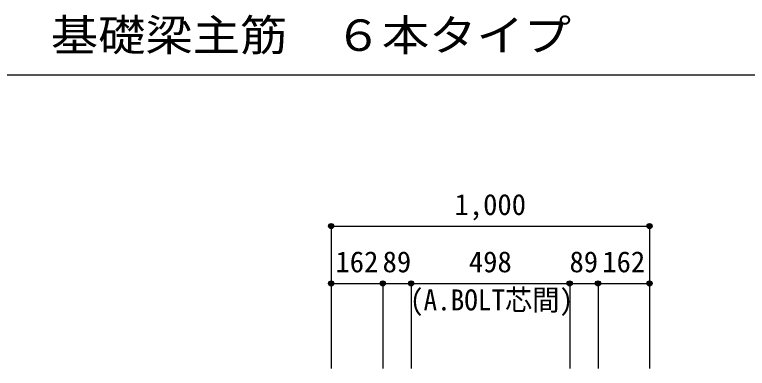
# Model space of a CAD drawing. Units: millimetres at full size, sheet at 1:30. Extents: x -5973 to 5954, y -4195 to 4201.
# Drawn here: x -942 to 1359, y -1145 to -33 of the extents above; entities that cross this region are included whole.
import ezdxf
from ezdxf.enums import TextEntityAlignment as Align

# ---------------------------------------------------------------- set-up
doc = ezdxf.new("R2010")
doc.units = ezdxf.units.MM
doc.header["$LTSCALE"] = 30
doc.header["$PDMODE"] = 32
doc.header["$PDSIZE"] = 15
for name, color, linetype in [('0-3', 4, 'Continuous'), ('0-7', 4, 'Continuous'), ('0-D', 4, 'Continuous'), ('6-7_文字', 7, 'Continuous'), ('F-0_枠', 6, 'Continuous')]:
    doc.layers.add(name, color=color, linetype=linetype)
doc.styles.add('ＭＳ ゴシック', font='')
doc.styles.get('ＭＳ ゴシック').set_extended_font_data('MS Gothic')

msp = doc.modelspace()

# ---------------------------------------------------------------- linework, layer by layer
at = {"layer": '0-3'}
msp.add_line((52.44, -697.85), (1052.44, -697.85), dxfattribs=at)
at = {"layer": '0-D'}
for p, q in [((52.44, -697.85), (52.44, -877.85)), ((52.44, -697.85), (52.44, -877.85)), ((52.44, -697.85), (1052.44, -697.85)), ((1052.44, -697.85), (1052.44, -877.85)), ((52.44, -877.85), (214.44, -877.85)), ((52.44, -877.85), (52.44, -1144.89)), ((214.44, -877.85), (214.44, -1144.89)), ((214.44, -877.85), (303.44, -877.85)), ((303.44, -877.85), (303.44, -1144.89)), ((303.44, -877.85), (801.44, -877.85)), ((303.44, -877.85), (303.44, -1144.89)), ((801.44, -877.85), (801.44, -1144.89)), ((801.44, -877.85), (890.44, -877.85)), ((890.44, -877.85), (890.44, -1144.89)), ((890.44, -877.85), (1052.44, -877.85)), ((1052.44, -877.85), (1052.44, -1144.89)), ((1052.44, -877.85), (1052.44, -1144.89))]:
    msp.add_line(p, q, dxfattribs=at)
for centre, radius in [((52.44, -697.85), 8), ((1052.44, -697.85), 8), ((52.44, -697.85), 7.2), ((52.44, -697.85), 6.4), ((52.44, -697.85), 5.6), ((52.44, -697.85), 4.8), ((52.44, -697.85), 4), ((52.44, -697.85), 3.2), ((52.44, -697.85), 2.4), ((52.44, -697.85), 1.6), ((52.44, -697.85), 0.8), ((1052.44, -697.85), 7.2), ((1052.44, -697.85), 6.4), ((1052.44, -697.85), 5.6), ((1052.44, -697.85), 4.8), ((1052.44, -697.85), 4), ((1052.44, -697.85), 3.2), ((1052.44, -697.85), 2.4), ((1052.44, -697.85), 1.6), ((1052.44, -697.85), 0.8), ((52.44, -877.85), 8), ((52.44, -877.85), 7.2), ((52.44, -877.85), 6.4), ((52.44, -877.85), 5.6), ((52.44, -877.85), 4.8), ((52.44, -877.85), 4), ((214.44, -877.85), 8), ((214.44, -877.85), 7.2), ((214.44, -877.85), 6.4), ((214.44, -877.85), 5.6), ((214.44, -877.85), 4.8), ((214.44, -877.85), 4), ((303.44, -877.85), 8), ((303.44, -877.85), 7.2), ((303.44, -877.85), 6.4), ((303.44, -877.85), 5.6), ((303.44, -877.85), 4.8), ((303.44, -877.85), 4), ((801.44, -877.85), 8), ((801.44, -877.85), 7.2), ((801.44, -877.85), 6.4), ((801.44, -877.85), 5.6), ((801.44, -877.85), 4.8), ((801.44, -877.85), 4), ((890.44, -877.85), 8), ((890.44, -877.85), 7.2), ((890.44, -877.85), 6.4), ((890.44, -877.85), 5.6), ((890.44, -877.85), 4.8), ((890.44, -877.85), 4), ((1052.44, -877.85), 8), ((1052.44, -877.85), 7.2), ((1052.44, -877.85), 6.4), ((1052.44, -877.85), 5.6), ((1052.44, -877.85), 4.8), ((1052.44, -877.85), 4), ((52.44, -877.85), 3.2), ((52.44, -877.85), 2.4), ((52.44, -877.85), 1.6), ((52.44, -877.85), 0.8), ((214.44, -877.85), 3.2), ((214.44, -877.85), 2.4), ((214.44, -877.85), 1.6), ((214.44, -877.85), 0.8), ((303.44, -877.85), 3.2), ((303.44, -877.85), 2.4), ((303.44, -877.85), 1.6), ((303.44, -877.85), 0.8), ((801.44, -877.85), 3.2), ((801.44, -877.85), 2.4), ((801.44, -877.85), 1.6), ((801.44, -877.85), 0.8), ((890.44, -877.85), 3.2), ((890.44, -877.85), 2.4), ((890.44, -877.85), 1.6), ((890.44, -877.85), 0.8), ((1052.44, -877.85), 3.2), ((1052.44, -877.85), 2.4), ((1052.44, -877.85), 1.6), ((1052.44, -877.85), 0.8)]:
    msp.add_circle(centre, radius, dxfattribs=at)
at = {"layer": '0-D', "color": 7}
for p in [(52.44, -697.85), (1052.44, -697.85), (52.44, -877.85), (214.44, -877.85), (303.44, -877.85), (801.44, -877.85), (890.44, -877.85), (1052.44, -877.85)]:
    msp.add_point(p, dxfattribs=at)
at = {"layer": 'F-0_枠', "color": 2}
msp.add_line((-5972.88, -222.05), (3723.6, -222.05), dxfattribs=at)

# ---------------------------------------------------------------- texts
at = {"layer": '0-7', "style": 'ＭＳ ゴシック', "width": 0.95}
msp.add_text('(A.BOLT芯間)', height=65.98, dxfattribs=at).set_placement((299.92, -982.62), align=Align.BOTTOM_LEFT)
at = {"layer": '0-D', "style": 'ＭＳ ゴシック'}
for s, p in [('1,000', (439.94, -682.85)), ('162', (65.94, -862.85)), ('89', (213.94, -862.85)), ('498', (484.94, -862.85)), ('89', (800.94, -862.85)), ('162', (903.94, -862.85))]:
    msp.add_text(s, height=65.98, dxfattribs=at).set_placement(p, align=Align.BOTTOM_LEFT)
at = {"layer": '6-7_文字', "color": 2, "style": 'ＭＳ ゴシック', "width": 1.1}
msp.add_text('\u3000\u3000基礎梁主筋\u3000６本タイプ', height=98.97, dxfattribs=at).set_placement((-1124.64, -177.05), align=Align.BOTTOM_LEFT)

doc.saveas('drawing.dxf')
